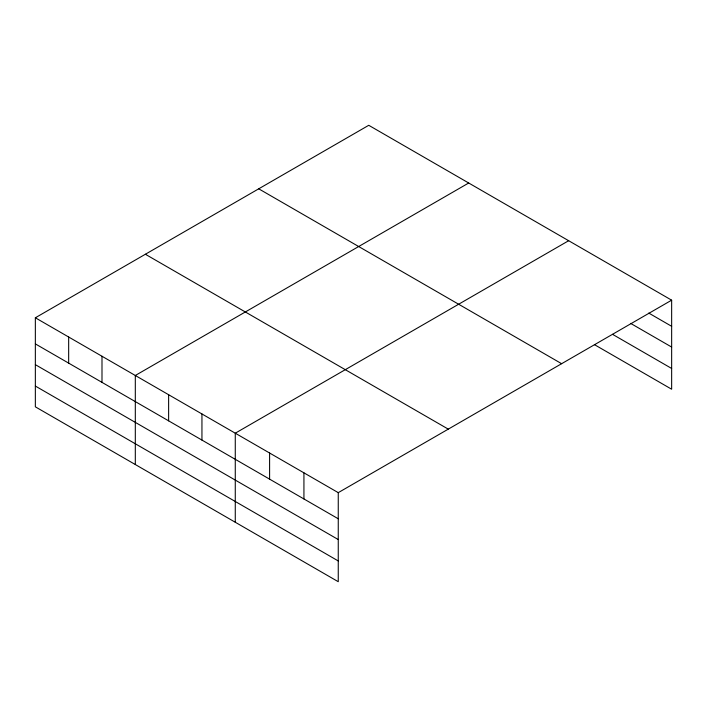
<?xml version="1.0" encoding="UTF-8"?>
<svg xmlns="http://www.w3.org/2000/svg" width="707" height="707" viewBox="0 0 707 707"><rect width="100%" height="100%" fill="white"/><g stroke="black" fill="none" stroke-linecap="round" stroke-linejoin="round"><path stroke-width="1.06" d="M594.41 344.627L671.65 389.221L671.65 300.175L368.745 125.298L35.35 317.779L35.35 406.825L338.255 581.702L338.255 492.655L35.35 317.779M468.697 183.007L135.311 375.488L135.311 464.534M568.658 240.716L235.272 433.197L235.272 522.243M338.255 492.655L671.65 300.175M648.761 313.077L671.65 326.298M630.644 323.391L671.65 347.057M612.527 334.323L671.65 368.462M258.718 188.813L561.632 363.698M145.368 254.255L448.282 429.14M35.35 343.894L338.255 518.779M35.35 364.662L338.255 539.547M35.35 386.057L338.255 560.943M303.93 472.842L303.93 498.956M269.597 453.019L269.597 479.134M201.946 413.957L201.946 440.081M168.628 394.727L168.628 420.842M101.994 356.248L101.994 382.363M68.667 337.009L68.667 363.133"/></g></svg>
